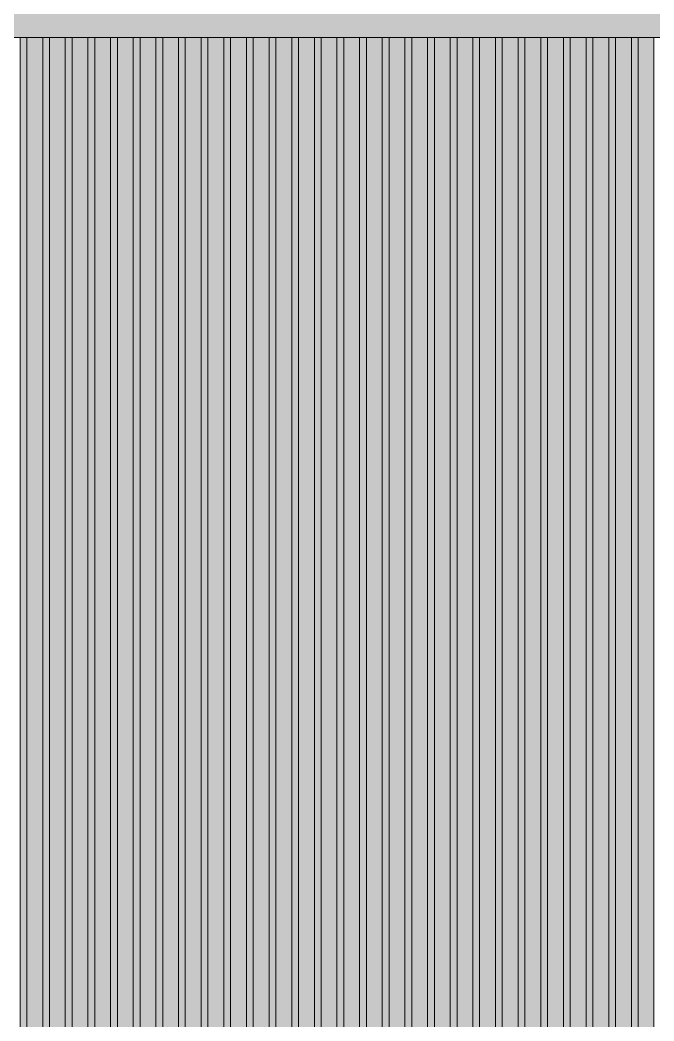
# Model space of a CAD drawing. Header units: millimetres. Extents: x 365175 to 2667127, y -330297 to -162108.
# Drawn here: x 1984859.58 to 1984882.53, y -325549.97 to -325513.73 of the extents above; entities that cross this region are included whole.
import ezdxf

# ---------------------------------------------------------------- set-up
doc = ezdxf.new("R2010")
doc.units = ezdxf.units.MM
doc.header["$MEASUREMENT"] = 0
doc.layers.add('Fenêtres ARCHICAD', color=7, linetype='Continuous')

# ---------------------------------------------------------------- blocks, each defined once
blk = doc.blocks.new('Élément de coupe_826_2', base_point=(2255931.67, -327094.361))
at = {"layer": 'Fenêtres ARCHICAD', "linetype": 'Continuous', "lineweight": 0, "true_color": 0x000000}
blk.add_hatch(color=18, dxfattribs=at).paths.add_polyline_path([(1984776.733, -325514.361), (1984989.151, -325514.361), (1984989.151, -325916.361), (1985260.66, -325916.361), (1985260.66, -325944.361), (1985301.46, -325944.361), (1985301.46, -324544.361), (1984776.733, -324544.361)])
blk = doc.blocks.new('Élément de coupe_1066_2', base_point=(2255931.67, -327094.361))
at = {"color": 18, "linetype": 'Continuous', "lineweight": 5, "true_color": 0x330000}
blk.add_line((1984859.009, -325514.361), (1984859.582, -325514.361), dxfattribs=at)
blk = doc.blocks.new('Élément de coupe_1067_2', base_point=(2255931.67, -327094.361))
at = {"linetype": 'Continuous', "lineweight": 0, "true_color": 0x000000}
for points in [[(1984859.582, -325514.361), (1984859.582, -326494.361), (1984859.828, -326494.361), (1984859.828, -325514.361)], [(1984859.582, -325514.361), (1984859.582, -326494.361), (1984859.828, -326494.361), (1984859.828, -325514.361)], [(1984859.828, -325514.361), (1984859.828, -326494.361), (1984860.401, -326494.361), (1984860.401, -325514.361)]]:
    blk.add_hatch(color=18, dxfattribs=at).paths.add_polyline_path(points)
at = {"color": 18, "linetype": 'Continuous', "lineweight": 5, "true_color": 0x330000}
for p, q in [((1984859.582, -325514.361), (1984859.828, -325514.361)), ((1984859.582, -326494.361), (1984859.582, -325514.361)), ((1984859.828, -325514.361), (1984860.401, -325514.361)), ((1984859.828, -326494.361), (1984859.828, -325514.361))]:
    blk.add_line(p, q, dxfattribs=at)
blk = doc.blocks.new('Élément de coupe_1068_2', base_point=(2255931.67, -327094.361))
at = {"linetype": 'Continuous', "lineweight": 0, "true_color": 0x000000}
for points in [[(1984860.401, -325514.361), (1984860.401, -326494.361), (1984860.648, -326494.361), (1984860.648, -325514.361)], [(1984860.401, -325514.361), (1984860.401, -326494.361), (1984860.648, -326494.361), (1984860.648, -325514.361)], [(1984860.648, -325514.361), (1984860.648, -326494.361), (1984861.221, -326494.361), (1984861.221, -325514.361)]]:
    blk.add_hatch(color=18, dxfattribs=at).paths.add_polyline_path(points)
at = {"color": 18, "linetype": 'Continuous', "lineweight": 5, "true_color": 0x330000}
for p, q in [((1984860.401, -325514.361), (1984860.648, -325514.361)), ((1984860.401, -326494.361), (1984860.401, -325514.361)), ((1984860.648, -325514.361), (1984861.221, -325514.361)), ((1984860.648, -326494.361), (1984860.648, -325514.361))]:
    blk.add_line(p, q, dxfattribs=at)
blk = doc.blocks.new('Élément de coupe_1069_2', base_point=(2255931.67, -327094.361))
at = {"linetype": 'Continuous', "lineweight": 0, "true_color": 0x000000}
for points in [[(1984861.221, -325514.361), (1984861.221, -326494.361), (1984861.467, -326494.361), (1984861.467, -325514.361)], [(1984861.221, -325514.361), (1984861.221, -326494.361), (1984861.467, -326494.361), (1984861.467, -325514.361)], [(1984861.467, -325514.361), (1984861.467, -326494.361), (1984862.04, -326494.361), (1984862.04, -325514.361)]]:
    blk.add_hatch(color=18, dxfattribs=at).paths.add_polyline_path(points)
at = {"color": 18, "linetype": 'Continuous', "lineweight": 5, "true_color": 0x330000}
for p, q in [((1984861.221, -325514.361), (1984861.467, -325514.361)), ((1984861.221, -326494.361), (1984861.221, -325514.361)), ((1984861.467, -325514.361), (1984862.04, -325514.361)), ((1984861.467, -326494.361), (1984861.467, -325514.361))]:
    blk.add_line(p, q, dxfattribs=at)
blk = doc.blocks.new('Élément de coupe_1070_2', base_point=(2255931.67, -327094.361))
at = {"linetype": 'Continuous', "lineweight": 0, "true_color": 0x000000}
for points in [[(1984862.04, -325514.361), (1984862.04, -326494.361), (1984862.286, -326494.361), (1984862.286, -325514.361)], [(1984862.04, -325514.361), (1984862.04, -326494.361), (1984862.286, -326494.361), (1984862.286, -325514.361)], [(1984862.286, -325514.361), (1984862.286, -326494.361), (1984862.86, -326494.361), (1984862.86, -325514.361)]]:
    blk.add_hatch(color=18, dxfattribs=at).paths.add_polyline_path(points)
at = {"color": 18, "linetype": 'Continuous', "lineweight": 5, "true_color": 0x330000}
for p, q in [((1984862.04, -325514.361), (1984862.286, -325514.361)), ((1984862.04, -326494.361), (1984862.04, -325514.361)), ((1984862.286, -325514.361), (1984862.86, -325514.361)), ((1984862.286, -326494.361), (1984862.286, -325514.361))]:
    blk.add_line(p, q, dxfattribs=at)
blk = doc.blocks.new('Élément de coupe_1071_2', base_point=(2255931.67, -327094.361))
at = {"linetype": 'Continuous', "lineweight": 0, "true_color": 0x000000}
for points in [[(1984862.86, -325514.361), (1984862.86, -326494.361), (1984863.106, -326494.361), (1984863.106, -325514.361)], [(1984862.86, -325514.361), (1984862.86, -326494.361), (1984863.106, -326494.361), (1984863.106, -325514.361)], [(1984863.106, -325514.361), (1984863.106, -326494.361), (1984863.679, -326494.361), (1984863.679, -325514.361)]]:
    blk.add_hatch(color=18, dxfattribs=at).paths.add_polyline_path(points)
at = {"color": 18, "linetype": 'Continuous', "lineweight": 5, "true_color": 0x330000}
for p, q in [((1984862.86, -325514.361), (1984863.106, -325514.361)), ((1984862.86, -326494.361), (1984862.86, -325514.361)), ((1984863.106, -325514.361), (1984863.679, -325514.361)), ((1984863.106, -326494.361), (1984863.106, -325514.361))]:
    blk.add_line(p, q, dxfattribs=at)
blk = doc.blocks.new('Élément de coupe_1072_2', base_point=(2255931.67, -327094.361))
at = {"linetype": 'Continuous', "lineweight": 0, "true_color": 0x000000}
for points in [[(1984863.679, -325514.361), (1984863.679, -326494.361), (1984863.925, -326494.361), (1984863.925, -325514.361)], [(1984863.679, -325514.361), (1984863.679, -326494.361), (1984863.925, -326494.361), (1984863.925, -325514.361)], [(1984863.925, -325514.361), (1984863.925, -326494.361), (1984864.499, -326494.361), (1984864.499, -325514.361)]]:
    blk.add_hatch(color=18, dxfattribs=at).paths.add_polyline_path(points)
at = {"color": 18, "linetype": 'Continuous', "lineweight": 5, "true_color": 0x330000}
for p, q in [((1984863.679, -325514.361), (1984863.925, -325514.361)), ((1984863.679, -326494.361), (1984863.679, -325514.361)), ((1984863.925, -325514.361), (1984864.499, -325514.361)), ((1984863.925, -326494.361), (1984863.925, -325514.361))]:
    blk.add_line(p, q, dxfattribs=at)
blk = doc.blocks.new('Élément de coupe_1073_2', base_point=(2255931.67, -327094.361))
at = {"linetype": 'Continuous', "lineweight": 0, "true_color": 0x000000}
for points in [[(1984864.499, -325514.361), (1984864.499, -326494.361), (1984864.745, -326494.361), (1984864.745, -325514.361)], [(1984864.499, -325514.361), (1984864.499, -326494.361), (1984864.745, -326494.361), (1984864.745, -325514.361)], [(1984864.745, -325514.361), (1984864.745, -326494.361), (1984865.318, -326494.361), (1984865.318, -325514.361)]]:
    blk.add_hatch(color=18, dxfattribs=at).paths.add_polyline_path(points)
at = {"color": 18, "linetype": 'Continuous', "lineweight": 5, "true_color": 0x330000}
for p, q in [((1984864.499, -325514.361), (1984864.745, -325514.361)), ((1984864.499, -326494.361), (1984864.499, -325514.361)), ((1984864.745, -325514.361), (1984865.318, -325514.361)), ((1984864.745, -326494.361), (1984864.745, -325514.361))]:
    blk.add_line(p, q, dxfattribs=at)
blk = doc.blocks.new('Élément de coupe_1074_2', base_point=(2255931.67, -327094.361))
at = {"linetype": 'Continuous', "lineweight": 0, "true_color": 0x000000}
for points in [[(1984865.318, -325514.361), (1984865.318, -326494.361), (1984865.564, -326494.361), (1984865.564, -325514.361)], [(1984865.318, -325514.361), (1984865.318, -326494.361), (1984865.564, -326494.361), (1984865.564, -325514.361)], [(1984865.564, -325514.361), (1984865.564, -326494.361), (1984866.137, -326494.361), (1984866.137, -325514.361)]]:
    blk.add_hatch(color=18, dxfattribs=at).paths.add_polyline_path(points)
at = {"color": 18, "linetype": 'Continuous', "lineweight": 5, "true_color": 0x330000}
for p, q in [((1984865.318, -325514.361), (1984865.564, -325514.361)), ((1984865.318, -326494.361), (1984865.318, -325514.361)), ((1984865.564, -325514.361), (1984866.137, -325514.361)), ((1984865.564, -326494.361), (1984865.564, -325514.361))]:
    blk.add_line(p, q, dxfattribs=at)
blk = doc.blocks.new('Élément de coupe_1075_2', base_point=(2255931.67, -327094.361))
at = {"linetype": 'Continuous', "lineweight": 0, "true_color": 0x000000}
for points in [[(1984866.137, -325514.361), (1984866.137, -326494.361), (1984866.384, -326494.361), (1984866.384, -325514.361)], [(1984866.137, -325514.361), (1984866.137, -326494.361), (1984866.384, -326494.361), (1984866.384, -325514.361)], [(1984866.384, -325514.361), (1984866.384, -326494.361), (1984866.957, -326494.361), (1984866.957, -325514.361)]]:
    blk.add_hatch(color=18, dxfattribs=at).paths.add_polyline_path(points)
at = {"color": 18, "linetype": 'Continuous', "lineweight": 5, "true_color": 0x330000}
for p, q in [((1984866.137, -325514.361), (1984866.384, -325514.361)), ((1984866.137, -326494.361), (1984866.137, -325514.361)), ((1984866.384, -325514.361), (1984866.957, -325514.361)), ((1984866.384, -326494.361), (1984866.384, -325514.361))]:
    blk.add_line(p, q, dxfattribs=at)
blk = doc.blocks.new('Élément de coupe_1076_2', base_point=(2255931.67, -327094.361))
at = {"linetype": 'Continuous', "lineweight": 0, "true_color": 0x000000}
for points in [[(1984866.957, -325514.361), (1984866.957, -326494.361), (1984867.203, -326494.361), (1984867.203, -325514.361)], [(1984866.957, -325514.361), (1984866.957, -326494.361), (1984867.203, -326494.361), (1984867.203, -325514.361)], [(1984867.203, -325514.361), (1984867.203, -326494.361), (1984867.776, -326494.361), (1984867.776, -325514.361)]]:
    blk.add_hatch(color=18, dxfattribs=at).paths.add_polyline_path(points)
at = {"color": 18, "linetype": 'Continuous', "lineweight": 5, "true_color": 0x330000}
for p, q in [((1984866.957, -325514.361), (1984867.203, -325514.361)), ((1984866.957, -326494.361), (1984866.957, -325514.361)), ((1984867.203, -325514.361), (1984867.776, -325514.361)), ((1984867.203, -326494.361), (1984867.203, -325514.361))]:
    blk.add_line(p, q, dxfattribs=at)
blk = doc.blocks.new('Élément de coupe_1077_2', base_point=(2255931.67, -327094.361))
at = {"linetype": 'Continuous', "lineweight": 0, "true_color": 0x000000}
for points in [[(1984867.776, -325514.361), (1984867.776, -326494.361), (1984868.023, -326494.361), (1984868.023, -325514.361)], [(1984867.776, -325514.361), (1984867.776, -326494.361), (1984868.023, -326494.361), (1984868.023, -325514.361)], [(1984868.023, -325514.361), (1984868.023, -326494.361), (1984868.596, -326494.361), (1984868.596, -325514.361)]]:
    blk.add_hatch(color=18, dxfattribs=at).paths.add_polyline_path(points)
at = {"color": 18, "linetype": 'Continuous', "lineweight": 5, "true_color": 0x330000}
for p, q in [((1984867.776, -325514.361), (1984868.023, -325514.361)), ((1984867.776, -326494.361), (1984867.776, -325514.361)), ((1984868.023, -325514.361), (1984868.596, -325514.361)), ((1984868.023, -326494.361), (1984868.023, -325514.361))]:
    blk.add_line(p, q, dxfattribs=at)
blk = doc.blocks.new('Élément de coupe_1078_2', base_point=(2255931.67, -327094.361))
at = {"linetype": 'Continuous', "lineweight": 0, "true_color": 0x000000}
for points in [[(1984868.596, -325514.361), (1984868.596, -326494.361), (1984868.842, -326494.361), (1984868.842, -325514.361)], [(1984868.596, -325514.361), (1984868.596, -326494.361), (1984868.842, -326494.361), (1984868.842, -325514.361)], [(1984868.842, -325514.361), (1984868.842, -326494.361), (1984869.415, -326494.361), (1984869.415, -325514.361)]]:
    blk.add_hatch(color=18, dxfattribs=at).paths.add_polyline_path(points)
at = {"color": 18, "linetype": 'Continuous', "lineweight": 5, "true_color": 0x330000}
for p, q in [((1984868.596, -325514.361), (1984868.842, -325514.361)), ((1984868.596, -326494.361), (1984868.596, -325514.361)), ((1984868.842, -325514.361), (1984869.415, -325514.361)), ((1984868.842, -326494.361), (1984868.842, -325514.361))]:
    blk.add_line(p, q, dxfattribs=at)
blk = doc.blocks.new('Élément de coupe_1079_2', base_point=(2255931.67, -327094.361))
at = {"linetype": 'Continuous', "lineweight": 0, "true_color": 0x000000}
for points in [[(1984869.415, -325514.361), (1984869.415, -326494.361), (1984869.662, -326494.361), (1984869.662, -325514.361)], [(1984869.415, -325514.361), (1984869.415, -326494.361), (1984869.662, -326494.361), (1984869.662, -325514.361)], [(1984869.662, -325514.361), (1984869.662, -326494.361), (1984870.235, -326494.361), (1984870.235, -325514.361)]]:
    blk.add_hatch(color=18, dxfattribs=at).paths.add_polyline_path(points)
at = {"color": 18, "linetype": 'Continuous', "lineweight": 5, "true_color": 0x330000}
for p, q in [((1984869.415, -325514.361), (1984869.662, -325514.361)), ((1984869.415, -326494.361), (1984869.415, -325514.361)), ((1984869.662, -325514.361), (1984870.235, -325514.361)), ((1984869.662, -326494.361), (1984869.662, -325514.361))]:
    blk.add_line(p, q, dxfattribs=at)
blk = doc.blocks.new('Élément de coupe_1080_2', base_point=(2255931.67, -327094.361))
at = {"linetype": 'Continuous', "lineweight": 0, "true_color": 0x000000}
for points in [[(1984870.235, -325514.361), (1984870.235, -326494.361), (1984870.481, -326494.361), (1984870.481, -325514.361)], [(1984870.235, -325514.361), (1984870.235, -326494.361), (1984870.481, -326494.361), (1984870.481, -325514.361)], [(1984870.481, -325514.361), (1984870.481, -326494.361), (1984871.054, -326494.361), (1984871.054, -325514.361)]]:
    blk.add_hatch(color=18, dxfattribs=at).paths.add_polyline_path(points)
at = {"color": 18, "linetype": 'Continuous', "lineweight": 5, "true_color": 0x330000}
for p, q in [((1984870.235, -325514.361), (1984870.481, -325514.361)), ((1984870.235, -326494.361), (1984870.235, -325514.361)), ((1984870.481, -325514.361), (1984871.054, -325514.361)), ((1984870.481, -326494.361), (1984870.481, -325514.361))]:
    blk.add_line(p, q, dxfattribs=at)
blk = doc.blocks.new('Élément de coupe_1081_2', base_point=(2255931.67, -327094.361))
at = {"linetype": 'Continuous', "lineweight": 0, "true_color": 0x000000}
for points in [[(1984871.054, -325514.361), (1984871.054, -326494.361), (1984871.301, -326494.361), (1984871.301, -325514.361)], [(1984871.054, -325514.361), (1984871.054, -326494.361), (1984871.301, -326494.361), (1984871.301, -325514.361)], [(1984871.301, -325514.361), (1984871.301, -326494.361), (1984871.874, -326494.361), (1984871.874, -325514.361)]]:
    blk.add_hatch(color=18, dxfattribs=at).paths.add_polyline_path(points)
at = {"color": 18, "linetype": 'Continuous', "lineweight": 5, "true_color": 0x330000}
for p, q in [((1984871.054, -325514.361), (1984871.301, -325514.361)), ((1984871.054, -326494.361), (1984871.054, -325514.361)), ((1984871.301, -325514.361), (1984871.874, -325514.361)), ((1984871.301, -326494.361), (1984871.301, -325514.361))]:
    blk.add_line(p, q, dxfattribs=at)
blk = doc.blocks.new('Élément de coupe_1082_2', base_point=(2255931.67, -327094.361))
at = {"linetype": 'Continuous', "lineweight": 0, "true_color": 0x000000}
for points in [[(1984871.874, -325514.361), (1984871.874, -326494.361), (1984872.12, -326494.361), (1984872.12, -325514.361)], [(1984871.874, -325514.361), (1984871.874, -326494.361), (1984872.12, -326494.361), (1984872.12, -325514.361)], [(1984872.12, -325514.361), (1984872.12, -326494.361), (1984872.693, -326494.361), (1984872.693, -325514.361)]]:
    blk.add_hatch(color=18, dxfattribs=at).paths.add_polyline_path(points)
at = {"color": 18, "linetype": 'Continuous', "lineweight": 5, "true_color": 0x330000}
for p, q in [((1984871.874, -325514.361), (1984872.12, -325514.361)), ((1984871.874, -326494.361), (1984871.874, -325514.361)), ((1984872.12, -325514.361), (1984872.693, -325514.361)), ((1984872.12, -326494.361), (1984872.12, -325514.361))]:
    blk.add_line(p, q, dxfattribs=at)
blk = doc.blocks.new('Élément de coupe_1083_2', base_point=(2255931.67, -327094.361))
at = {"linetype": 'Continuous', "lineweight": 0, "true_color": 0x000000}
for points in [[(1984872.693, -325514.361), (1984872.693, -326494.361), (1984872.94, -326494.361), (1984872.94, -325514.361)], [(1984872.693, -325514.361), (1984872.693, -326494.361), (1984872.94, -326494.361), (1984872.94, -325514.361)], [(1984872.94, -325514.361), (1984872.94, -326494.361), (1984873.513, -326494.361), (1984873.513, -325514.361)]]:
    blk.add_hatch(color=18, dxfattribs=at).paths.add_polyline_path(points)
at = {"color": 18, "linetype": 'Continuous', "lineweight": 5, "true_color": 0x330000}
for p, q in [((1984872.693, -325514.361), (1984872.94, -325514.361)), ((1984872.693, -326494.361), (1984872.693, -325514.361)), ((1984872.94, -325514.361), (1984873.513, -325514.361)), ((1984872.94, -326494.361), (1984872.94, -325514.361))]:
    blk.add_line(p, q, dxfattribs=at)
blk = doc.blocks.new('Élément de coupe_1084_2', base_point=(2255931.67, -327094.361))
at = {"linetype": 'Continuous', "lineweight": 0, "true_color": 0x000000}
for points in [[(1984873.513, -325514.361), (1984873.513, -326494.361), (1984873.759, -326494.361), (1984873.759, -325514.361)], [(1984873.513, -325514.361), (1984873.513, -326494.361), (1984873.759, -326494.361), (1984873.759, -325514.361)], [(1984873.759, -325514.361), (1984873.759, -326494.361), (1984874.332, -326494.361), (1984874.332, -325514.361)]]:
    blk.add_hatch(color=18, dxfattribs=at).paths.add_polyline_path(points)
at = {"color": 18, "linetype": 'Continuous', "lineweight": 5, "true_color": 0x330000}
for p, q in [((1984873.513, -325514.361), (1984873.759, -325514.361)), ((1984873.513, -326494.361), (1984873.513, -325514.361)), ((1984873.759, -325514.361), (1984874.332, -325514.361)), ((1984873.759, -326494.361), (1984873.759, -325514.361))]:
    blk.add_line(p, q, dxfattribs=at)
blk = doc.blocks.new('Élément de coupe_1085_2', base_point=(2255931.67, -327094.361))
at = {"linetype": 'Continuous', "lineweight": 0, "true_color": 0x000000}
for points in [[(1984874.332, -325514.361), (1984874.332, -326494.361), (1984874.579, -326494.361), (1984874.579, -325514.361)], [(1984874.332, -325514.361), (1984874.332, -326494.361), (1984874.579, -326494.361), (1984874.579, -325514.361)], [(1984874.579, -325514.361), (1984874.579, -326494.361), (1984875.152, -326494.361), (1984875.152, -325514.361)]]:
    blk.add_hatch(color=18, dxfattribs=at).paths.add_polyline_path(points)
at = {"color": 18, "linetype": 'Continuous', "lineweight": 5, "true_color": 0x330000}
for p, q in [((1984874.332, -325514.361), (1984874.579, -325514.361)), ((1984874.332, -326494.361), (1984874.332, -325514.361)), ((1984874.579, -325514.361), (1984875.152, -325514.361)), ((1984874.579, -326494.361), (1984874.579, -325514.361))]:
    blk.add_line(p, q, dxfattribs=at)
blk = doc.blocks.new('Élément de coupe_1086_2', base_point=(2255931.67, -327094.361))
at = {"linetype": 'Continuous', "lineweight": 0, "true_color": 0x000000}
for points in [[(1984875.152, -325514.361), (1984875.152, -326494.361), (1984875.398, -326494.361), (1984875.398, -325514.361)], [(1984875.152, -325514.361), (1984875.152, -326494.361), (1984875.398, -326494.361), (1984875.398, -325514.361)], [(1984875.398, -325514.361), (1984875.398, -326494.361), (1984875.971, -326494.361), (1984875.971, -325514.361)]]:
    blk.add_hatch(color=18, dxfattribs=at).paths.add_polyline_path(points)
at = {"color": 18, "linetype": 'Continuous', "lineweight": 5, "true_color": 0x330000}
for p, q in [((1984875.152, -325514.361), (1984875.398, -325514.361)), ((1984875.152, -326494.361), (1984875.152, -325514.361)), ((1984875.398, -325514.361), (1984875.971, -325514.361)), ((1984875.398, -326494.361), (1984875.398, -325514.361))]:
    blk.add_line(p, q, dxfattribs=at)
blk = doc.blocks.new('Élément de coupe_1087_2', base_point=(2255931.67, -327094.361))
at = {"linetype": 'Continuous', "lineweight": 0, "true_color": 0x000000}
for points in [[(1984875.971, -325514.361), (1984875.971, -326494.361), (1984876.218, -326494.361), (1984876.218, -325514.361)], [(1984875.971, -325514.361), (1984875.971, -326494.361), (1984876.218, -326494.361), (1984876.218, -325514.361)], [(1984876.218, -325514.361), (1984876.218, -326494.361), (1984876.791, -326494.361), (1984876.791, -325514.361)]]:
    blk.add_hatch(color=18, dxfattribs=at).paths.add_polyline_path(points)
at = {"color": 18, "linetype": 'Continuous', "lineweight": 5, "true_color": 0x330000}
for p, q in [((1984875.971, -325514.361), (1984876.218, -325514.361)), ((1984875.971, -326494.361), (1984875.971, -325514.361)), ((1984876.218, -325514.361), (1984876.791, -325514.361)), ((1984876.218, -326494.361), (1984876.218, -325514.361))]:
    blk.add_line(p, q, dxfattribs=at)
blk = doc.blocks.new('Élément de coupe_1088_2', base_point=(2255931.67, -327094.361))
at = {"linetype": 'Continuous', "lineweight": 0, "true_color": 0x000000}
for points in [[(1984876.791, -325514.361), (1984876.791, -326494.361), (1984877.037, -326494.361), (1984877.037, -325514.361)], [(1984876.791, -325514.361), (1984876.791, -326494.361), (1984877.037, -326494.361), (1984877.037, -325514.361)], [(1984877.037, -325514.361), (1984877.037, -326494.361), (1984877.61, -326494.361), (1984877.61, -325514.361)]]:
    blk.add_hatch(color=18, dxfattribs=at).paths.add_polyline_path(points)
at = {"color": 18, "linetype": 'Continuous', "lineweight": 5, "true_color": 0x330000}
for p, q in [((1984876.791, -325514.361), (1984877.037, -325514.361)), ((1984876.791, -326494.361), (1984876.791, -325514.361)), ((1984877.037, -325514.361), (1984877.61, -325514.361)), ((1984877.037, -326494.361), (1984877.037, -325514.361))]:
    blk.add_line(p, q, dxfattribs=at)
blk = doc.blocks.new('Élément de coupe_1089_2', base_point=(2255931.67, -327094.361))
at = {"linetype": 'Continuous', "lineweight": 0, "true_color": 0x000000}
for points in [[(1984877.61, -325514.361), (1984877.61, -326494.361), (1984877.857, -326494.361), (1984877.857, -325514.361)], [(1984877.61, -325514.361), (1984877.61, -326494.361), (1984877.857, -326494.361), (1984877.857, -325514.361)], [(1984877.857, -325514.361), (1984877.857, -326494.361), (1984878.43, -326494.361), (1984878.43, -325514.361)]]:
    blk.add_hatch(color=18, dxfattribs=at).paths.add_polyline_path(points)
at = {"color": 18, "linetype": 'Continuous', "lineweight": 5, "true_color": 0x330000}
for p, q in [((1984877.61, -325514.361), (1984877.857, -325514.361)), ((1984877.61, -326494.361), (1984877.61, -325514.361)), ((1984877.857, -325514.361), (1984878.43, -325514.361)), ((1984877.857, -326494.361), (1984877.857, -325514.361))]:
    blk.add_line(p, q, dxfattribs=at)
blk = doc.blocks.new('Élément de coupe_1090_2', base_point=(2255931.67, -327094.361))
at = {"linetype": 'Continuous', "lineweight": 0, "true_color": 0x000000}
for points in [[(1984878.43, -325514.361), (1984878.43, -326494.361), (1984878.676, -326494.361), (1984878.676, -325514.361)], [(1984878.43, -325514.361), (1984878.43, -326494.361), (1984878.676, -326494.361), (1984878.676, -325514.361)], [(1984878.676, -325514.361), (1984878.676, -326494.361), (1984879.249, -326494.361), (1984879.249, -325514.361)]]:
    blk.add_hatch(color=18, dxfattribs=at).paths.add_polyline_path(points)
at = {"color": 18, "linetype": 'Continuous', "lineweight": 5, "true_color": 0x330000}
for p, q in [((1984878.43, -325514.361), (1984878.676, -325514.361)), ((1984878.43, -326494.361), (1984878.43, -325514.361)), ((1984878.676, -325514.361), (1984879.249, -325514.361)), ((1984878.676, -326494.361), (1984878.676, -325514.361))]:
    blk.add_line(p, q, dxfattribs=at)
blk = doc.blocks.new('Élément de coupe_1091_2', base_point=(2255931.67, -327094.361))
at = {"linetype": 'Continuous', "lineweight": 0, "true_color": 0x000000}
for points in [[(1984879.249, -325514.361), (1984879.249, -326494.361), (1984879.496, -326494.361), (1984879.496, -325514.361)], [(1984879.249, -325514.361), (1984879.249, -326494.361), (1984879.496, -326494.361), (1984879.496, -325514.361)], [(1984879.496, -325514.361), (1984879.496, -326494.361), (1984880.069, -326494.361), (1984880.069, -325514.361)]]:
    blk.add_hatch(color=18, dxfattribs=at).paths.add_polyline_path(points)
at = {"color": 18, "linetype": 'Continuous', "lineweight": 5, "true_color": 0x330000}
for p, q in [((1984879.249, -325514.361), (1984879.496, -325514.361)), ((1984879.249, -326494.361), (1984879.249, -325514.361)), ((1984879.496, -325514.361), (1984880.069, -325514.361)), ((1984879.496, -326494.361), (1984879.496, -325514.361))]:
    blk.add_line(p, q, dxfattribs=at)
blk = doc.blocks.new('Élément de coupe_1092_2', base_point=(2255931.67, -327094.361))
at = {"linetype": 'Continuous', "lineweight": 0, "true_color": 0x000000}
for points in [[(1984880.069, -325514.361), (1984880.069, -326494.361), (1984880.315, -326494.361), (1984880.315, -325514.361)], [(1984880.069, -325514.361), (1984880.069, -326494.361), (1984880.315, -326494.361), (1984880.315, -325514.361)], [(1984880.315, -325514.361), (1984880.315, -326494.361), (1984880.888, -326494.361), (1984880.888, -325514.361)]]:
    blk.add_hatch(color=18, dxfattribs=at).paths.add_polyline_path(points)
at = {"color": 18, "linetype": 'Continuous', "lineweight": 5, "true_color": 0x330000}
for p, q in [((1984880.069, -325514.361), (1984880.315, -325514.361)), ((1984880.069, -326494.361), (1984880.069, -325514.361)), ((1984880.315, -325514.361), (1984880.888, -325514.361)), ((1984880.315, -326494.361), (1984880.315, -325514.361))]:
    blk.add_line(p, q, dxfattribs=at)
blk = doc.blocks.new('Élément de coupe_1093_2', base_point=(2255931.67, -327094.361))
at = {"linetype": 'Continuous', "lineweight": 0, "true_color": 0x000000}
for points in [[(1984880.888, -325514.361), (1984880.888, -326494.361), (1984881.135, -326494.361), (1984881.135, -325514.361)], [(1984880.888, -325514.361), (1984880.888, -326494.361), (1984881.135, -326494.361), (1984881.135, -325514.361)], [(1984881.135, -325514.361), (1984881.135, -326494.361), (1984881.708, -326494.361), (1984881.708, -325514.361)]]:
    blk.add_hatch(color=18, dxfattribs=at).paths.add_polyline_path(points)
at = {"color": 18, "linetype": 'Continuous', "lineweight": 5, "true_color": 0x330000}
for p, q in [((1984880.888, -325514.361), (1984881.135, -325514.361)), ((1984880.888, -326494.361), (1984880.888, -325514.361)), ((1984881.135, -325514.361), (1984881.708, -325514.361)), ((1984881.135, -326494.361), (1984881.135, -325514.361))]:
    blk.add_line(p, q, dxfattribs=at)
blk = doc.blocks.new('Élément de coupe_1094_2', base_point=(2255931.67, -327094.361))
at = {"linetype": 'Continuous', "lineweight": 0, "true_color": 0x000000}
for points in [[(1984881.708, -325514.361), (1984881.708, -326494.361), (1984881.954, -326494.361), (1984881.954, -325514.361)], [(1984881.708, -325514.361), (1984881.708, -326494.361), (1984881.954, -326494.361), (1984881.954, -325514.361)], [(1984881.954, -325514.361), (1984881.954, -326494.361), (1984882.527, -326494.361), (1984882.527, -325514.361)]]:
    blk.add_hatch(color=18, dxfattribs=at).paths.add_polyline_path(points)
at = {"color": 18, "linetype": 'Continuous', "lineweight": 5, "true_color": 0x330000}
for p, q in [((1984881.708, -325514.361), (1984881.954, -325514.361)), ((1984881.708, -326494.361), (1984881.708, -325514.361)), ((1984881.954, -325514.361), (1984882.527, -325514.361)), ((1984881.954, -326494.361), (1984881.954, -325514.361))]:
    blk.add_line(p, q, dxfattribs=at)
blk = doc.blocks.new('Élément de coupe_1095_2', base_point=(2255931.67, -327094.361))
at = {"color": 18, "linetype": 'Continuous', "lineweight": 5, "true_color": 0x330000}
for p, q in [((1984882.527, -325514.361), (1984882.774, -325514.361)), ((1984882.527, -326494.361), (1984882.527, -325514.361))]:
    blk.add_line(p, q, dxfattribs=at)

msp = doc.modelspace()

# ---------------------------------------------------------------- block references
at = {"lineweight": 0}
for name in ['Élément de coupe_1066_2', 'Élément de coupe_1067_2', 'Élément de coupe_1068_2', 'Élément de coupe_1069_2', 'Élément de coupe_1070_2', 'Élément de coupe_1071_2', 'Élément de coupe_1072_2', 'Élément de coupe_1073_2', 'Élément de coupe_1074_2', 'Élément de coupe_1075_2', 'Élément de coupe_1076_2', 'Élément de coupe_1077_2', 'Élément de coupe_1078_2', 'Élément de coupe_1079_2', 'Élément de coupe_1080_2', 'Élément de coupe_1081_2', 'Élément de coupe_1082_2', 'Élément de coupe_1083_2', 'Élément de coupe_1084_2', 'Élément de coupe_1085_2', 'Élément de coupe_1086_2', 'Élément de coupe_1087_2', 'Élément de coupe_1088_2', 'Élément de coupe_1089_2', 'Élément de coupe_1090_2', 'Élément de coupe_1091_2', 'Élément de coupe_1092_2', 'Élément de coupe_1093_2', 'Élément de coupe_1094_2', 'Élément de coupe_1095_2']:
    msp.add_blockref(name, (2255931.67, -327094.361), dxfattribs=at)
at = {"layer": 'Fenêtres ARCHICAD', "lineweight": 0}
msp.add_blockref('Élément de coupe_826_2', (2255931.67, -327094.361), dxfattribs=at)

doc.saveas('drawing.dxf')
